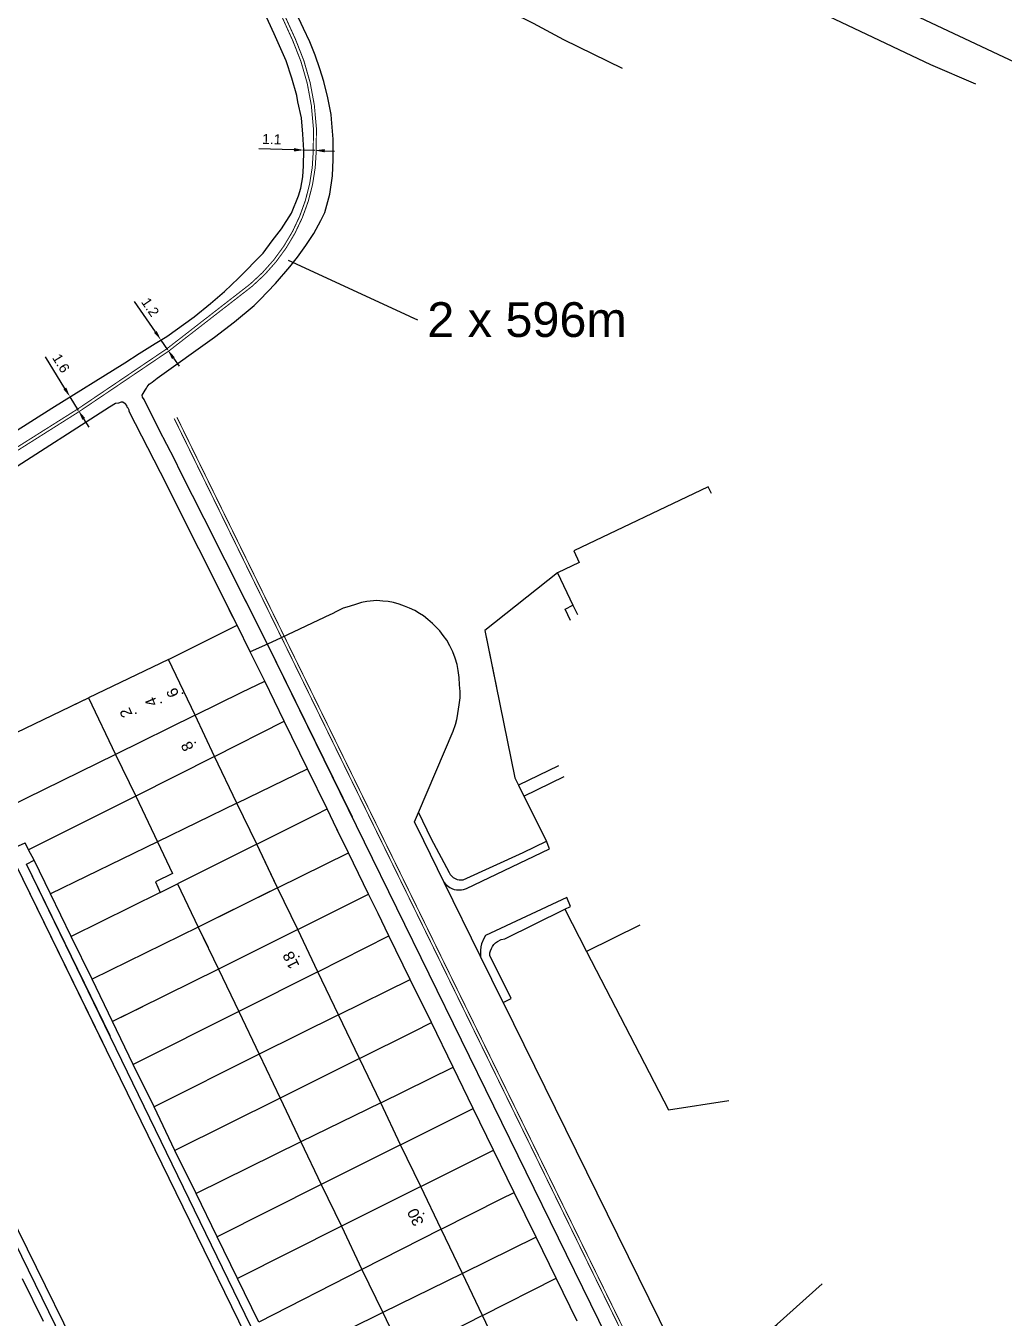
# Model space of a CAD drawing. Header units: millimetres. Extents: x 111502 to 977541, y 8702 to 1044108.
# Drawn here: x 487157.6 to 487256.2, y 236914.8 to 237045 of the extents above; entities that cross this region are included whole.
import ezdxf
from ezdxf import colors
from ezdxf.entities.mleader import LeaderData, LeaderLine
from ezdxf.enums import TextEntityAlignment as Align
from ezdxf.math import Vec2, Vec3

# ---------------------------------------------------------------- set-up
doc = ezdxf.new("R2010")
doc.units = ezdxf.units.MM
doc.header["$LTSCALE"] = 0.25
doc.linetypes.add('DASHED2', pattern=[9.525, 6.35, -3.175])
doc.linetypes.add('HIDDEN2', pattern=[4.7625, 3.175, -1.5875])
for name, color, linetype in [('00 Text', 7, 'Continuous'), ('E HVSS As Laid Dimensions', 30, 'Continuous'), ('E HVSS As Laid HV', 10, 'Continuous'), ('E HVSS Proposed 33kV', 5, 'Continuous'), ('X HVSS Site Background', 8, 'Continuous')]:
    doc.layers.add(name, color=color, linetype=linetype)
doc.styles.add('33A08E50-FA07-457C-9628-6D', font='arial.ttf', dxfattribs={"height": 0.2})
doc.styles.add('Arial', font='arial.ttf')
doc.dimstyles.new('HVSS AsLaid', dxfattribs={"dimtxt": 1, "dimasz": 1, "dimexe": 0, "dimexo": 0, "dimgap": 0.5, "dimtad": 1, "dimdec": 1, "dimzin": 1, "dimdsep": 46, "dimtxsty": 'Arial', "dimcen": 0.09, "dimadec": 0, "dimazin": 0, "dimtfac": 1, "dimtdec": 1, "dimtmove": 0, "dimatfit": 3, "dimfxl": 1, "dimtolj": 1, "dimtzin": 0, "dimarcsym": 0})

# ---------------------------------------------------------------- blocks, each defined once
blk = doc.blocks.new('OS MAP 060722')
at = {"layer": 'X HVSS Site Background'}
for points in [[(-1621.43, -2052.51), (-1621.18, -2052.71), (-1609.38, -2058.51), (-1596.78, -2064.46), (-1580.83, -2071.91), (-1564.03, -2079.91), (-1549.38, -2086.81), (-1542.03, -2090.26)], [(-1557.25, -2087.16), (-1561.78, -2085.21), (-1577.23, -2077.86), (-1587.43, -2073.21), (-1598.43, -2067.81), (-1609.78, -2062.46), (-1619.23, -2057.91), (-1623.12, -2056.32)], [(-1641.28, -2118.51), (-1640.98, -2118.01), (-1640.83, -2117.81), (-1640.78, -2117.66), (-1640.58, -2117.41), (-1640.28, -2117.21), (-1639.78, -2116.81), (-1633.98, -2112.66), (-1631.98, -2111.11), (-1629.98, -2109.46), (-1629.43, -2108.91), (-1627.83, -2107.26), (-1626.38, -2105.56), (-1625.63, -2104.61), (-1624.78, -2103.41), (-1623.98, -2102.21), (-1623.28, -2100.91), (-1622.88, -2100.11), (-1622.38, -2098.26), (-1622.08, -2096.41), (-1622.03, -2094.76), (-1622.03, -2092.71), (-1622.18, -2090.71), (-1622.23, -2090.21), (-1622.58, -2088.56), (-1622.98, -2086.91), (-1623.38, -2085.61), (-1623.83, -2084.26), (-1624.38, -2082.91), (-1625.03, -2081.56), (-1627.28, -2076.71)], [(-1592.87, -2085.58), (-1598.78, -2082.71), (-1601.83, -2081.06), (-1604.08, -2079.96), (-1606.38, -2078.91), (-1607.42, -2077.84), (-1611.41, -2072.39), (-1612.03, -2070.86), (-1612.2, -2069.8)], [(-1660.63, -2126.31), (-1650.38, -2119.81), (-1643.03, -2115.26), (-1641.58, -2114.31), (-1639.98, -2113.31), (-1638.78, -2112.61), (-1636.03, -2110.61), (-1634.38, -2109.26), (-1632.98, -2108.06), (-1631.58, -2106.71), (-1629.08, -2104.21), (-1628.18, -2102.96), (-1627.23, -2101.76), (-1626.23, -2100.16), (-1625.53, -2098.41), (-1625.28, -2097.66), (-1625.08, -2096.51), (-1625.03, -2095.41), (-1624.98, -2093.81), (-1625.08, -2092.21), (-1625.23, -2090.56), (-1625.58, -2088.96), (-1625.68, -2088.31), (-1626.18, -2086.56), (-1626.78, -2084.81), (-1627.98, -2082.11), (-1629.88, -2077.91)], [(-1635.04, -2130.93), (-1637.38, -2126.31), (-1638.03, -2124.96), (-1639.58, -2122.01), (-1641.08, -2118.96), (-1641.23, -2118.71), (-1641.28, -2118.51)], [(-1631.72, -2141.69), (-1639.43, -2126.31), (-1642.58, -2120.16), (-1642.58, -2120.01), (-1642.68, -2119.81), (-1642.78, -2119.71), (-1642.83, -2119.56), (-1642.98, -2119.36), (-1643.08, -2119.31), (-1643.23, -2119.21), (-1643.38, -2119.21), (-1643.68, -2119.31), (-1643.98, -2119.36), (-1644.58, -2119.71), (-1654.83, -2126.31), (-1670.83, -2136.61), (-1683.68, -2145.41), (-1698.23, -2156.06), (-1709.48, -2164.56), (-1717.33, -2170.66), (-1723.73, -2177.36), (-1735.73, -2189.51), (-1744.43, -2194.51), (-1757.38, -2200.71)], [(-1583.9, -2128.43), (-1584.23, -2127.76), (-1597.78, -2134.21), (-1597.23, -2135.36), (-1599.43, -2136.41)], [(-1628.63, -2143.61), (-1635.04, -2130.93)], [(-1599.43, -2136.41), (-1606.75, -2142.22), (-1605.58, -2147.97)], [(-1599.43, -2136.41), (-1597.86, -2139.68)], [(-1628.63, -2143.61), (-1630.88, -2139.15)], [(-1609.67, -2151.66), (-1609.53, -2151.01), (-1609.33, -2149.71), (-1609.23, -2149.01), (-1609.23, -2148.36), (-1609.28, -2147.71), (-1609.33, -2146.96), (-1609.43, -2146.26), (-1609.53, -2145.66), (-1609.73, -2145.01), (-1609.98, -2144.36), (-1610.28, -2143.76), (-1610.58, -2143.21), (-1610.93, -2142.71), (-1611.28, -2142.26), (-1612.03, -2141.51), (-1612.48, -2141.11), (-1612.93, -2140.76), (-1613.33, -2140.51), (-1613.78, -2140.21), (-1614.33, -2139.96), (-1614.83, -2139.76), (-1615.38, -2139.56), (-1615.93, -2139.41), (-1616.48, -2139.31), (-1617.03, -2139.26), (-1617.63, -2139.21), (-1618.63, -2139.31), (-1619.18, -2139.41), (-1619.68, -2139.56), (-1620.43, -2139.81), (-1621.03, -2139.96), (-1621.63, -2140.26), (-1622.18, -2140.56), (-1622.28, -2140.61), (-1627.28, -2142.96), (-1628.63, -2143.61)], [(-1613.42, -2160.56), (-1609.93, -2152.36), (-1609.68, -2151.71), (-1609.53, -2151.01), (-1609.33, -2149.71), (-1609.23, -2149.01), (-1609.23, -2148.36), (-1609.28, -2147.71), (-1609.33, -2146.96), (-1609.43, -2146.26), (-1609.53, -2145.66), (-1609.73, -2145.01), (-1609.98, -2144.36), (-1610.28, -2143.76), (-1610.58, -2143.21), (-1610.93, -2142.71), (-1611.28, -2142.26), (-1612.03, -2141.51), (-1612.48, -2141.11), (-1612.93, -2140.76), (-1613.33, -2140.51), (-1613.78, -2140.21), (-1614.33, -2139.96), (-1614.83, -2139.76), (-1615.38, -2139.56), (-1615.93, -2139.41), (-1616.48, -2139.31), (-1617.03, -2139.26), (-1617.63, -2139.21), (-1618.63, -2139.31), (-1619.18, -2139.41), (-1619.68, -2139.56), (-1620.43, -2139.81), (-1621.03, -2139.96), (-1621.63, -2140.26), (-1622.18, -2140.56), (-1622.28, -2140.61), (-1627.28, -2142.96), (-1628.63, -2143.61)], [(-1631.72, -2141.69), (-1632.5, -2140.13)], [(-1598.09, -2141.22), (-1598.64, -2140.07), (-1597.86, -2139.68)], [(-1597.86, -2139.68), (-1597.41, -2140.62)], [(-1638.63, -2145.16), (-1631.72, -2141.69)], [(-1638.63, -2145.16), (-1631.72, -2141.69)], [(-1630.38, -2144.36), (-1631.72, -2141.69)], [(-1630.38, -2144.36), (-1631.72, -2141.69)], [(-1606.39, -2141.94), (-1606.75, -2142.22), (-1603.72, -2157.08), (-1603.35, -2157.82)], [(-1628.63, -2143.61), (-1630.38, -2144.36)], [(-1628.63, -2143.61), (-1630.38, -2144.36)], [(-1628.93, -2147.32), (-1630.38, -2144.36)], [(-1628.93, -2147.32), (-1630.38, -2144.36)], [(-1620.08, -2161.04), (-1628.63, -2143.61)], [(-1592.88, -2221.06), (-1592.78, -2220.91), (-1592.48, -2220.61), (-1592.33, -2220.41), (-1592.13, -2220.01), (-1592.03, -2219.61), (-1591.98, -2219.31), (-1591.98, -2219.11), (-1592.03, -2218.96), (-1592.08, -2218.71), (-1592.18, -2218.31), (-1592.53, -2217.26), (-1592.78, -2216.76), (-1628.63, -2143.61)], [(-1638.63, -2145.16), (-1646.68, -2149.01)], [(-1638.63, -2145.16), (-1646.68, -2149.01)], [(-1635.93, -2150.76), (-1638.63, -2145.16)], [(-1635.93, -2150.76), (-1638.63, -2145.16)], [(-1631.24, -2148.45), (-1628.93, -2147.32)], [(-1631.24, -2148.45), (-1628.93, -2147.32)], [(-1626.95, -2151.37), (-1628.93, -2147.32)], [(-1626.95, -2151.37), (-1628.93, -2147.32)], [(-1635.93, -2150.76), (-1631.24, -2148.45)], [(-1635.93, -2150.76), (-1631.24, -2148.45)], [(-1657.62, -2154.24), (-1646.68, -2149.01)], [(-1648.25, -2149.76), (-1646.68, -2149.01)], [(-1646.68, -2149.01), (-1643.98, -2154.71)], [(-1646.68, -2149.01), (-1643.98, -2154.71)], [(-1635.93, -2150.76), (-1643.98, -2154.71)], [(-1635.93, -2150.76), (-1643.98, -2154.71)], [(-1633.98, -2154.91), (-1635.93, -2150.76)], [(-1633.98, -2154.91), (-1635.93, -2150.76)], [(-1633.98, -2154.91), (-1626.95, -2151.37)], [(-1633.98, -2154.91), (-1626.95, -2151.37)], [(-1624.62, -2156.15), (-1626.95, -2151.37)], [(-1624.62, -2156.15), (-1626.95, -2151.37)], [(-1643.98, -2154.71), (-1654.78, -2160.01)], [(-1643.98, -2154.71), (-1654.78, -2160.01)], [(-1643.98, -2154.71), (-1641.93, -2158.91)], [(-1643.98, -2154.71), (-1641.93, -2158.91)], [(-1633.98, -2154.91), (-1641.93, -2158.91)], [(-1633.98, -2154.91), (-1641.93, -2158.91)], [(-1631.73, -2159.61), (-1633.98, -2154.91)], [(-1631.73, -2159.61), (-1633.98, -2154.91)], [(-1631.73, -2159.61), (-1624.62, -2156.15)], [(-1631.73, -2159.61), (-1624.62, -2156.15)], [(-1622.64, -2160.21), (-1624.62, -2156.15)], [(-1622.64, -2160.21), (-1624.62, -2156.15)], [(-1599.31, -2155.86), (-1603.35, -2157.82)], [(-1603.35, -2157.82), (-1602.8, -2158.92)], [(-1602.8, -2158.92), (-1598.76, -2156.94)], [(-1641.93, -2158.91), (-1652.73, -2164.31)], [(-1641.93, -2158.91), (-1652.73, -2164.31)], [(-1641.93, -2158.91), (-1639.73, -2163.51)], [(-1641.93, -2158.91), (-1639.73, -2163.51)], [(-1602.8, -2158.92), (-1600.52, -2163.46)], [(-1631.73, -2159.61), (-1639.73, -2163.51)], [(-1631.73, -2159.61), (-1639.73, -2163.51)], [(-1629.73, -2163.76), (-1631.73, -2159.61)], [(-1629.73, -2163.76), (-1631.73, -2159.61)], [(-1623.8, -2160.79), (-1622.64, -2160.21)], [(-1623.8, -2160.79), (-1622.64, -2160.21)], [(-1621.65, -2162.23), (-1622.64, -2160.21)], [(-1621.65, -2162.23), (-1622.64, -2160.21)], [(-1629.73, -2163.76), (-1623.8, -2160.79)], [(-1629.73, -2163.76), (-1623.8, -2160.79)], [(-1610.83, -2167.61), (-1612.88, -2163.41), (-1613.83, -2161.51), (-1613.42, -2160.56)], [(-1613.42, -2160.56), (-1612.18, -2163.16), (-1610.33, -2166.61), (-1610.23, -2166.81), (-1609.93, -2167.11), (-1609.53, -2167.31), (-1609.33, -2167.36), (-1608.93, -2167.36), (-1602.88, -2164.61), (-1600.52, -2163.46)], [(-1621.57, -2162.39), (-1621.65, -2162.23)], [(-1620.48, -2164.63), (-1621.65, -2162.23)], [(-1645.26, -2183.74), (-1654.73, -2164.36), (-1653.08, -2163.61)], [(-1629.43, -2216.16), (-1654.73, -2164.36), (-1653.08, -2163.61)], [(-1652.73, -2164.31), (-1653.08, -2163.61)], [(-1652.73, -2164.31), (-1653.08, -2163.61)], [(-1652.18, -2165.36), (-1652.73, -2164.31)], [(-1652.18, -2165.36), (-1652.73, -2164.31)], [(-1639.73, -2163.51), (-1650.53, -2168.76)], [(-1639.73, -2163.51), (-1650.53, -2168.76)], [(-1639.73, -2163.51), (-1638.21, -2166.72), (-1639.95, -2167.54), (-1639.45, -2168.61)], [(-1639.73, -2163.51), (-1638.21, -2166.72), (-1639.95, -2167.54), (-1639.45, -2168.61)], [(-1629.73, -2163.76), (-1637.73, -2167.76)], [(-1629.73, -2163.76), (-1637.73, -2167.76)], [(-1627.73, -2167.94), (-1629.73, -2163.76)], [(-1627.63, -2168.16), (-1629.73, -2163.76)], [(-1610.83, -2167.61), (-1610.68, -2167.81), (-1610.28, -2168.11), (-1610.08, -2168.21), (-1609.83, -2168.31), (-1609.58, -2168.36), (-1609.08, -2168.36), (-1608.88, -2168.31), (-1608.58, -2168.21), (-1600.23, -2164.22), (-1600.52, -2163.46)], [(-1644.52, -2183.07), (-1652.93, -2165.76), (-1652.18, -2165.36)], [(-1628.64, -2215.77), (-1652.93, -2165.76), (-1652.18, -2165.36)], [(-1650.53, -2168.76), (-1652.18, -2165.36)], [(-1650.53, -2168.76), (-1652.18, -2165.36)], [(-1627.63, -2168.16), (-1620.48, -2164.63)], [(-1618.45, -2168.8), (-1620.48, -2164.63)], [(-1639.45, -2168.61), (-1637.73, -2167.76)], [(-1639.45, -2168.61), (-1637.73, -2167.76)], [(-1637.73, -2167.76), (-1635.63, -2172.11)], [(-1637.73, -2167.76), (-1635.63, -2172.11)], [(-1627.63, -2168.16), (-1635.63, -2172.11)], [(-1625.58, -2172.36), (-1627.63, -2168.16)], [(-1607.18, -2175.06), (-1610.83, -2167.61)], [(-1648.43, -2173.06), (-1650.53, -2168.76)], [(-1648.43, -2173.06), (-1650.53, -2168.76)], [(-1639.45, -2168.61), (-1648.43, -2173.06)], [(-1639.45, -2168.61), (-1648.43, -2173.06)], [(-1628.4, -2168.54), (-1635.63, -2172.11)], [(-1625.58, -2172.36), (-1618.45, -2168.8)], [(-1617.49, -2170.75), (-1618.45, -2168.8)], [(-1598.69, -2170.32), (-1598.1, -2170.03), (-1598.48, -2169.12), (-1606.68, -2172.96), (-1606.83, -2173.26), (-1607.08, -2173.81), (-1607.13, -2174.11), (-1607.18, -2174.46), (-1607.18, -2175.06)], [(-1616.4, -2173), (-1617.49, -2170.75)], [(-1604.88, -2179.71), (-1604.08, -2179.31), (-1606.23, -2174.96), (-1606.23, -2174.71), (-1606.18, -2174.51), (-1606.08, -2174.26), (-1605.98, -2174.06), (-1605.83, -2173.86), (-1605.68, -2173.71), (-1605.48, -2173.56), (-1605.08, -2173.36), (-1604.73, -2173.31), (-1598.69, -2170.32)], [(-1598.69, -2170.32), (-1596.49, -2174.56)], [(-1670.73, -2172.01), (-1669.28, -2171.21), (-1643.78, -2223.06)], [(-1635.63, -2172.11), (-1646.33, -2177.36)], [(-1635.63, -2172.11), (-1646.33, -2177.36)], [(-1635.63, -2172.11), (-1634.64, -2174.16)], [(-1635.63, -2172.11), (-1633.58, -2176.36)], [(-1591.13, -2171.92), (-1596.49, -2174.56)], [(-1644.56, -2223.42), (-1669.08, -2173.31), (-1669.88, -2173.71)], [(-1646.33, -2177.36), (-1648.43, -2173.06)], [(-1646.33, -2177.36), (-1648.43, -2173.06)], [(-1625.58, -2172.36), (-1633.58, -2176.36)], [(-1623.58, -2176.61), (-1625.58, -2172.36)], [(-1623.58, -2176.61), (-1616.4, -2173)], [(-1614.25, -2177.39), (-1616.4, -2173)], [(-1596.49, -2174.56), (-1588.23, -2190.53), (-1582.15, -2189.57)], [(-1604.88, -2179.71), (-1607.18, -2175.06)], [(-1644.28, -2181.61), (-1646.33, -2177.36)], [(-1644.28, -2181.61), (-1646.33, -2177.36)], [(-1633.58, -2176.36), (-1644.28, -2181.61)], [(-1633.58, -2176.36), (-1631.53, -2180.61)], [(-1623.58, -2176.61), (-1631.53, -2180.61)], [(-1621.48, -2180.96), (-1623.58, -2176.61)], [(-1621.48, -2180.96), (-1614.25, -2177.39)], [(-1612.13, -2181.74), (-1614.25, -2177.39)], [(-1604.88, -2179.71), (-1586.02, -2218.07)], [(-1641.26, -2180.13), (-1644.28, -2181.61)], [(-1631.53, -2180.61), (-1642.18, -2185.96)], [(-1631.53, -2180.61), (-1629.48, -2184.91)], [(-1621.48, -2180.96), (-1629.48, -2184.91)], [(-1619.38, -2185.36), (-1621.48, -2180.96)], [(-1643.86, -2182.47), (-1644.28, -2181.61)], [(-1642.18, -2185.96), (-1644.28, -2181.61)], [(-1619.38, -2185.36), (-1613.91, -2182.63)], [(-1613.91, -2182.63), (-1612.13, -2181.74)], [(-1609.94, -2186.23), (-1612.13, -2181.74)], [(-1629.48, -2184.91), (-1640.08, -2190.21)], [(-1629.48, -2184.91), (-1627.38, -2189.36)], [(-1640.08, -2190.21), (-1642.18, -2185.96)], [(-1619.38, -2185.36), (-1627.38, -2189.36)], [(-1617.23, -2189.81), (-1619.38, -2185.36)], [(-1617.23, -2189.81), (-1609.94, -2186.23)], [(-1607.91, -2190.4), (-1609.94, -2186.23)], [(-1637.98, -2194.61), (-1640.08, -2190.21)], [(-1627.38, -2189.36), (-1637.98, -2194.61)], [(-1627.38, -2189.36), (-1625.28, -2193.76)], [(-1617.23, -2189.81), (-1625.28, -2193.76)], [(-1615.23, -2194.06), (-1617.23, -2189.81)], [(-1615.23, -2194.06), (-1607.91, -2190.4)], [(-1605.86, -2194.6), (-1607.91, -2190.4)], [(-1625.28, -2193.76), (-1635.83, -2198.96)], [(-1625.28, -2193.76), (-1623.23, -2198.06)], [(-1615.23, -2194.06), (-1623.23, -2198.06)], [(-1613.18, -2198.26), (-1615.23, -2194.06)], [(-1635.83, -2198.96), (-1637.98, -2194.61)], [(-1613.18, -2198.26), (-1605.86, -2194.6)], [(-1603.79, -2198.84), (-1605.86, -2194.6)], [(-1623.23, -2198.06), (-1633.73, -2203.31)], [(-1623.23, -2198.06), (-1621.18, -2202.26)], [(-1613.18, -2198.26), (-1621.18, -2202.26)], [(-1611.13, -2202.56), (-1613.18, -2198.26)], [(-1633.73, -2203.31), (-1635.83, -2198.96)], [(-1611.13, -2202.56), (-1605.1, -2199.5)], [(-1605.1, -2199.5), (-1603.79, -2198.84)], [(-1601.58, -2203.36), (-1603.79, -2198.84)], [(-1631.68, -2207.51), (-1633.73, -2203.31)], [(-1621.18, -2202.26), (-1631.68, -2207.51)], [(-1621.18, -2202.26), (-1619.13, -2206.61)], [(-1611.13, -2202.56), (-1619.13, -2206.61)], [(-1608.98, -2207.01), (-1611.13, -2202.56)], [(-1601.58, -2203.36), (-1608.98, -2207.01)], [(-1600.89, -2204.75), (-1601.58, -2203.36)], [(-1599.56, -2207.48), (-1600.89, -2204.75)], [(-1619.13, -2206.61), (-1629.53, -2211.91)], [(-1619.13, -2206.61), (-1617.03, -2210.96)], [(-1608.98, -2207.01), (-1617.03, -2210.96)], [(-1606.98, -2211.26), (-1608.98, -2207.01)], [(-1651.23, -2211.86), (-1653.33, -2207.56)], [(-1629.53, -2211.91), (-1631.68, -2207.51)], [(-1606.98, -2211.26), (-1599.56, -2207.48)], [(-1597.42, -2211.83), (-1599.56, -2207.48)], [(-1586.02, -2218.07), (-1580.56, -2214.62), (-1579.45, -2213.99), (-1577.28, -2212.11), (-1572.74, -2208.05)], [(-1617.03, -2210.96), (-1627.48, -2216.11)], [(-1617.03, -2210.96), (-1614.93, -2215.31)], [(-1606.98, -2211.26), (-1614.93, -2215.31)], [(-1604.88, -2215.61), (-1606.98, -2211.26)]]:
    blk.add_lwpolyline(points, dxfattribs=at)
for p in [(-1637.22, -2148.54), (-1639.38, -2149.48), (-1641.92, -2150.54), (-1635.93, -2153.51), (-1625.48, -2175.06), (-1612.93, -2200.96)]:
    blk.add_point(p, dxfattribs=at)
at = {"layer": 'X HVSS Site Background', "style": '33A08E50-FA07-457C-9628-6D'}
for s, rotation, p in [('6', 113.6, (-1637.22, -2148.54)), ('2', 114.5, (-1641.92, -2150.54)), ('4', 112.4, (-1639.38, -2149.48))]:
    blk.add_text(s, height=1.12, rotation=rotation, dxfattribs=at).set_placement(p, align=Align.BOTTOM_LEFT)
for s, height, rotation, p in [('8', 1.12, 116, (-1635.93, -2153.51)), ('18', 1.125, 116, (-1625.48, -2175.06)), ('30', 1.125, 115.9, (-1612.93, -2200.96))]:
    blk.add_text(s, height=height, rotation=rotation, dxfattribs=at).set_placement(p, align=Align.BOTTOM_CENTER)
blk = doc.blocks.new('*D1814')
at = {"layer": 'Defpoints', "color": 0, "transparency": 16777216}
for p in [(487162.03, 237007.63), (487162.87, 237006.27), (487162.87, 237006.27)]:
    blk.add_point(p, dxfattribs=at)
at = {"layer": 'E HVSS As Laid Dimensions', "color": 0, "lineweight": -2, "transparency": 16777216}
for p, q in [((487161.5, 237008.48), (487159.54, 237011.65)), ((487162.87, 237006.27), (487162.03, 237007.63)), ((487163.4, 237005.42), (487163.92, 237004.57))]:
    blk.add_line(p, q, dxfattribs=at)
at = {"layer": 'E HVSS As Laid Dimensions', "color": 0, "transparency": 16777216}
for points in [[(487161.65, 237008.57), (487161.36, 237008.4), (487162.03, 237007.63)], [(487163.54, 237005.51), (487163.26, 237005.33), (487162.87, 237006.27)]]:
    blk.add_solid(points, dxfattribs=at)
at = {"layer": 'E HVSS As Laid Dimensions', "color": 0, "transparency": 16777216, "insert": (487161.12, 237011.02), "char_height": 1, "attachment_point": 5, "rotation": 301.7595, "style": 'Arial'}
blk.add_mtext('\\A1;1.6', dxfattribs=at)
blk = doc.blocks.new('*D1815')
at = {"layer": 'Defpoints', "color": 0, "transparency": 16777216}
for p in [(487171.2, 237013.35), (487171.88, 237012.36), (487171.88, 237012.36)]:
    blk.add_point(p, dxfattribs=at)
at = {"layer": 'E HVSS As Laid Dimensions', "color": 0, "lineweight": -2, "transparency": 16777216}
for p, q in [((487170.63, 237014.17), (487168.52, 237017.23)), ((487171.88, 237012.36), (487171.2, 237013.35)), ((487172.45, 237011.54), (487173.02, 237010.72))]:
    blk.add_line(p, q, dxfattribs=at)
at = {"layer": 'E HVSS As Laid Dimensions', "color": 0, "transparency": 16777216}
for points in [[(487170.77, 237014.27), (487170.5, 237014.08), (487171.2, 237013.35)], [(487172.59, 237011.63), (487172.31, 237011.44), (487171.88, 237012.36)]]:
    blk.add_solid(points, dxfattribs=at)
at = {"layer": 'E HVSS As Laid Dimensions', "color": 0, "transparency": 16777216, "insert": (487170.12, 237016.68), "char_height": 1, "attachment_point": 5, "rotation": 304.5785, "style": 'Arial'}
blk.add_mtext('\\A1;1.2', dxfattribs=at)
blk = doc.blocks.new('*D1816')
at = {"layer": 'Defpoints', "color": 0, "transparency": 16777216}
for p in [(487185.6, 237032.5), (487186.7, 237032.47), (487186.7, 237032.47)]:
    blk.add_point(p, dxfattribs=at)
at = {"layer": 'E HVSS As Laid Dimensions', "color": 0, "lineweight": -2, "transparency": 16777216}
for p, q in [((487184.6, 237032.53), (487181.07, 237032.64)), ((487186.7, 237032.47), (487185.6, 237032.5)), ((487187.7, 237032.43), (487188.7, 237032.4))]:
    blk.add_line(p, q, dxfattribs=at)
at = {"layer": 'E HVSS As Laid Dimensions', "color": 0, "transparency": 16777216}
for points in [[(487184.61, 237032.7), (487184.6, 237032.36), (487185.6, 237032.5)], [(487187.7, 237032.6), (487187.69, 237032.27), (487186.7, 237032.47)]]:
    blk.add_solid(points, dxfattribs=at)
at = {"layer": 'E HVSS As Laid Dimensions', "color": 0, "transparency": 16777216, "insert": (487182.37, 237033.6), "char_height": 1, "attachment_point": 5, "rotation": 358.2101, "style": 'Arial'}
blk.add_mtext('\\A1;1.1', dxfattribs=at)
blk = doc.blocks.new('_None')

msp = doc.modelspace()

# ---------------------------------------------------------------- linework, layer by layer
at = {"lineweight": 0}
msp.add_circle((488727.82, 239008.33), 11388.42, dxfattribs=at)
at = {"layer": 'E HVSS As Laid HV', "linetype": 'DASHED2', "lineweight": 0, "flags": 128}
msp.add_lwpolyline([(487041.64, 236922.24, 0.1, 0.1, 0), (487052.34, 236927.38, 0.1, 0.1, 0), (487061.17, 236931.36, 0.1, 0.1, 0), (487071.55, 236936.78, 0.1, 0.1, 0.049206), (487075.09, 236939.27, 0.1, 0.1, 0), (487080.41, 236944.3, 0.1, 0.1, 0), (487090.69, 236955.03, 0.1, 0.1, -0.022224), (487103.64, 236965.88, 0.1, 0.1, 0), (487111.82, 236972.01, 0.1, 0.1, 0), (487127.93, 236983.67, 0.1, 0.1, 0), (487145.64, 236995.26, 0.1, 0.1, 0), (487154.81, 237001.37, 0.1, 0.1, 0), (487162.79, 237006.4, 0.1, 0.1, 0), (487171.79, 237012.48, 0.1, 0.1, 0), (487180.19, 237019, 0.1, 0.1, 0.216772), (487186.55, 237032.47, 0.1, 0.1, 0.118619), (487184.48, 237043.53, 0.1, 0.1, -0.00419), (487179.85, 237053.88, 0.1, 0.1, -0.148705), (487181.84, 237069.54, 0.1, 0.1, 0.205213), (487182.17, 237079.21, 0.1, 0.1, -0.164141), (487181.73, 237083.75, 0.1, 0.1, 0), (487187.41, 237101.32, 0.1, 0.1, 0), (487190.14, 237110.21, 0.1, 0.1, 0.050253), (487191.59, 237120.75, 0.1, 0.1, 0), (487192.69, 237127.59, 0.1, 0.1, -0.297728), (487195.72, 237130.96, 0.1, 0.1, -0.099829), (487203.47, 237131.02, 0.1, 0.1, 0), (487223.27, 237127.08, 0.1, 0.1, 0.065372), (487240.67, 237125.53, 0.1, 0.1, 0.159128), (487244.45, 237126.67, 0.1, 0.1, -0.131997), (487248.32, 237128.37, 0.1, 0.1, 0), (487262.46, 237130.26, 0.1, 0.1, 0.018515), (487287.61, 237136.09, 0.1, 0.1, 0), (487323.8, 237145.04, 0.1, 0.1, 0), (487346.96, 237150.55, 0.1, 0.1, -0.056982), (487367.44, 237152.25, 0.1, 0.1, 0), (487410.39, 237150.26, 0.1, 0.1, 0), (487468.06, 237147.5, 0.1, 0.1, -0.00259), (487499.87, 237145.46, 0.1, 0.1, 0), (487526.11, 237143.02, 0.1, 0.1, -0.099883), (487531.12, 237141.23, 0.1, 0.1, 0), (487535.57, 237139.08, 0, 0, 0)], format="xyseb", dxfattribs=at)
at = {"layer": 'E HVSS Proposed 33kV', "linetype": 'HIDDEN2', "lineweight": 0, "const_width": 0.1, "flags": 128}
for points in [[(487172.53, 237005.45), (487219.44, 236909.73), (487255.5, 236835.42), (487257.7, 236830.77), (487259.19, 236827.68), (487260.05, 236825.91), (487260.31, 236825.34), (487260.5, 236824.91), (487260.72, 236824.49), (487260.89, 236824.06), (487261, 236823.56), (487261.29, 236822.68), (487261.39, 236822.28), (487261.45, 236822.11), (487261.58, 236821.5), (487261.63, 236821.05), (487261.73, 236820.61), (487261.85, 236819.65), (487261.85, 236819.1), (487261.85, 236817.4), (487261.79, 236816.92), (487261.68, 236815.95), (487261.56, 236815.39), (487261.19, 236813.92), (487261, 236813.35), (487260.87, 236813.05), (487260.78, 236812.67), (487260.63, 236812.3), (487259.97, 236810.82), (487259.69, 236810.36), (487259.52, 236810.07), (487259.47, 236809.91), (487258.81, 236808.75), (487258.26, 236807.72), (487258.04, 236807.41), (487257.34, 236806.5), (487255.85, 236804.9), (487255.02, 236804.13), (487254.2, 236803.46), (487253.79, 236803.1), (487252.61, 236802.2), (487251.44, 236801.4), (487250.77, 236800.98), (487249.84, 236800.4), (487249.19, 236799.96), (487248.05, 236799.37), (487238.33, 236794.61), (487221.99, 236786.56), (487212.77, 236782), (487211.07, 236781.2), (487207.76, 236779.57), (487206.7, 236779.18), (487205.65, 236778.85), (487204.67, 236778.63), (487203.63, 236778.43), (487202.65, 236778.26), (487201.57, 236778.15), (487200.54, 236778.1), (487199.37, 236778.1), (487198.3, 236778.28), (487197.53, 236778.46), (487196.9, 236778.67), (487196.22, 236778.85), (487195.58, 236779.2), (487194.98, 236779.45), (487194.38, 236779.78), (487194.26, 236779.83), (487193.29, 236780.4), (487193.22, 236780.44, 0.208012), (487192.07, 236780.54), (487184.45, 236778.04, 0.270281), (487183.48, 236776.95), (487183.42, 236776.67), (487183.36, 236776.3), (487182.71, 236774.11), (487182.26, 236773.12), (487181.81, 236772.12), (487181.38, 236771.13), (487180.75, 236770.1), (487180.09, 236769.16), (487178.72, 236767.48), (487177.88, 236766.58), (487177.05, 236765.86), (487175.35, 236764.49), (487174.48, 236763.94), (487173.31, 236763.17), (487172.08, 236762.48), (487156.06, 236754.5), (487155.17, 236754.11), (487154.19, 236753.76), (487153.25, 236753.54), (487152.3, 236753.33), (487151.3, 236753.16), (487150.66, 236753.1), (487149.69, 236753.05), (487148.76, 236753.05), (487147.77, 236753.1), (487146.78, 236753.21), (487145.85, 236753.38), (487144.9, 236753.59), (487144.09, 236753.78), (487143.71, 236753.84), (487142.56, 236754.25), (487141.48, 236754.68), (487140.46, 236755.16), (487139.49, 236755.67), (487139.1, 236755.87, 0.235704), (487137.81, 236755.86), (487131.68, 236752.8, 0.199869), (487130.96, 236751.95), (487130.41, 236750.27), (487129.68, 236748.69), (487128.96, 236747.18), (487127.57, 236744.35), (487127.37, 236744.07), (487126.69, 236743.12), (487125.89, 236742.11), (487125.08, 236741.19), (487123.95, 236740.06), (487122.96, 236739.23), (487122.01, 236738.38), (487121.12, 236737.77), (487120.39, 236737.28), (487119.55, 236736.92), (487119.05, 236736.71), (487118.83, 236736.58), (487117.27, 236735.85), (487107.53, 236731.11), (487091.48, 236723.31), (487081.78, 236718.56), (487080.13, 236717.76), (487076.96, 236716.2), (487075.73, 236715.85), (487074.5, 236715.58), (487073.26, 236715.36), (487072.25, 236715.26), (487071.05, 236715.15), (487069.8, 236715.1), (487068.55, 236715.15), (487067.33, 236715.26), (487066.12, 236715.49), (487065.18, 236715.79), (487063.48, 236716.47), (487062.46, 236717.13), (487062.3, 236717.25), (487062.06, 236717.38, 0.230434), (487060.8, 236717.45), (487053.38, 236714.33, 0.242943), (487052.53, 236713.3), (487052.36, 236712.54), (487052.13, 236711.62), (487051.78, 236710.75), (487051.34, 236709.75), (487050.53, 236708.7), (487050.24, 236707.88), (487049.23, 236706.45), (487048.42, 236705.49), (487047.66, 236704.44), (487047.37, 236704.04), (487047.03, 236703.65), (487046.78, 236703.35), (487046.44, 236702.95), (487046.14, 236702.64), (487045.85, 236702.25), (487045.05, 236701.56), (487044.91, 236701.42), (487044.39, 236700.96), (487043.94, 236700.6), (487043.54, 236700.25), (487042.98, 236699.82), (487042.41, 236699.48), (487041.16, 236698.7), (487040.66, 236698.45), (487039.76, 236698.05), (487032.84, 236694.56), (487000.67, 236678.9), (486993.78, 236675.71), (486987.62, 236672.53), (486986.43, 236672.09), (486985.66, 236671.82), (486984.77, 236671.58), (486982.99, 236671.3), (486981.22, 236671.25), (486980.56, 236671.25), (486978.72, 236671.47), (486976.88, 236671.79), (486974.34, 236672.59), (486973.08, 236673.08), (486972.07, 236673.57), (486971.58, 236673.84), (486971.23, 236674.07), (486970.82, 236674.36), (486969.84, 236675.12), (486968.94, 236675.97), (486967.26, 236677.55), (486966.75, 236678.18), (486966.34, 236678.79), (486965.64, 236680.33), (486964.92, 236681.91), (486963.8, 236684.39), (486955.91, 236700.76), (486949.96, 236712.25), (486938.88, 236735.05), (486927.32, 236758.83), (486925.11, 236763.37), (486911.81, 236790.72), (486902.6, 236809.72), (486897.85, 236819.53), (486885.94, 236844.28, 0.415997), (486881.92, 236845.67), (486881.11, 236845.28)], [(487172.8, 237005.58), (487219.71, 236909.86), (487255.77, 236835.55), (487257.97, 236830.9), (487259.46, 236827.81), (487260.32, 236826.04), (487260.59, 236825.46), (487260.77, 236825.04), (487260.99, 236824.61), (487261.17, 236824.15), (487261.29, 236823.64), (487261.58, 236822.77), (487261.68, 236822.37), (487261.74, 236822.19), (487261.88, 236821.55), (487261.93, 236821.1), (487262.02, 236820.67), (487262.15, 236819.67), (487262.15, 236819.1), (487262.15, 236817.38), (487262.09, 236816.88), (487261.98, 236815.9), (487261.85, 236815.32), (487261.48, 236813.83), (487261.28, 236813.24), (487261.16, 236812.96), (487261.06, 236812.58), (487260.9, 236812.18), (487260.24, 236810.68), (487259.94, 236810.21), (487259.8, 236809.95), (487259.75, 236809.79), (487259.07, 236808.61), (487258.52, 236807.56), (487258.27, 236807.23), (487257.56, 236806.3), (487256.06, 236804.69), (487255.22, 236803.9), (487254.39, 236803.24), (487253.98, 236802.87), (487252.79, 236801.95), (487251.61, 236801.15), (487250.93, 236800.73), (487250.01, 236800.15), (487249.34, 236799.71), (487248.19, 236799.1), (487238.47, 236794.34), (487222.12, 236786.29), (487212.9, 236781.73), (487211.2, 236780.93), (487207.88, 236779.3), (487206.8, 236778.9), (487205.73, 236778.56), (487204.73, 236778.34), (487203.68, 236778.13), (487202.69, 236777.97), (487201.59, 236777.85), (487200.55, 236777.8), (487199.35, 236777.8), (487198.24, 236777.98), (487197.45, 236778.17), (487196.81, 236778.38), (487196.1, 236778.57), (487195.45, 236778.93), (487194.85, 236779.18), (487194.24, 236779.51), (487194.12, 236779.57), (487193.14, 236780.14), (487193.07, 236780.17, 0.208012), (487192.16, 236780.26), (487184.54, 236777.76, 0.270281), (487183.77, 236776.89), (487183.72, 236776.62), (487183.66, 236776.23), (487182.99, 236774.01), (487182.54, 236772.99), (487182.09, 236771.99), (487181.64, 236770.99), (487181, 236769.93), (487180.33, 236768.98), (487178.94, 236767.28), (487178.08, 236766.36), (487177.24, 236765.63), (487175.53, 236764.24), (487174.65, 236763.69), (487173.46, 236762.92), (487172.22, 236762.22), (487156.18, 236754.22), (487155.28, 236753.83), (487154.27, 236753.47), (487153.31, 236753.25), (487152.35, 236753.03), (487151.34, 236752.86), (487150.69, 236752.8), (487149.7, 236752.75), (487148.75, 236752.75), (487147.75, 236752.81), (487146.74, 236752.92), (487145.79, 236753.09), (487144.84, 236753.3), (487144.04, 236753.49), (487143.64, 236753.55), (487142.45, 236753.97), (487141.36, 236754.4), (487140.32, 236754.89), (487139.36, 236755.4), (487138.97, 236755.6, 0.235704), (487137.94, 236755.6), (487131.82, 236752.53, 0.199869), (487131.24, 236751.86), (487130.69, 236750.17), (487129.96, 236748.57), (487129.23, 236747.05), (487127.83, 236744.2), (487127.62, 236743.89), (487126.93, 236742.93), (487126.12, 236741.91), (487125.3, 236740.98), (487124.15, 236739.84), (487123.16, 236739), (487122.19, 236738.14), (487121.29, 236737.52), (487120.53, 236737.02), (487119.67, 236736.65), (487119.19, 236736.44), (487118.97, 236736.31), (487117.4, 236735.58), (487107.66, 236730.84), (487091.61, 236723.04), (487081.91, 236718.29), (487080.26, 236717.49), (487077.07, 236715.92), (487075.8, 236715.55), (487074.56, 236715.28), (487073.31, 236715.07), (487072.28, 236714.96), (487071.07, 236714.85), (487069.8, 236714.8), (487068.53, 236714.85), (487067.29, 236714.97), (487066.05, 236715.2), (487065.08, 236715.51), (487063.35, 236716.2), (487062.29, 236716.88), (487062.14, 236716.99), (487061.92, 236717.12, 0.230434), (487060.91, 236717.17), (487053.5, 236714.05, 0.242943), (487052.82, 236713.24), (487052.65, 236712.47), (487052.41, 236711.53), (487052.06, 236710.64), (487051.6, 236709.6), (487050.8, 236708.55), (487050.51, 236707.74), (487049.46, 236706.27), (487048.66, 236705.31), (487047.9, 236704.27), (487047.61, 236703.86), (487047.26, 236703.46), (487047.01, 236703.16), (487046.66, 236702.74), (487046.37, 236702.45), (487046.07, 236702.04), (487045.26, 236701.34), (487045.12, 236701.2), (487044.58, 236700.73), (487044.13, 236700.37), (487043.73, 236700.02), (487043.15, 236699.57), (487042.57, 236699.22), (487041.31, 236698.43), (487040.79, 236698.18), (487039.89, 236697.78), (487032.97, 236694.29), (487000.79, 236678.63), (486993.91, 236675.44), (486987.74, 236672.25), (486986.53, 236671.81), (486985.75, 236671.53), (486984.83, 236671.29), (486983.02, 236671), (486981.23, 236670.95), (486980.54, 236670.95), (486978.68, 236671.17), (486976.81, 236671.5), (486974.24, 236672.3), (486972.96, 236672.8), (486971.93, 236673.3), (486971.43, 236673.58), (486971.06, 236673.82), (486970.64, 236674.12), (486969.65, 236674.89), (486968.73, 236675.75), (486967.04, 236677.34), (486966.51, 236678.01), (486966.08, 236678.65), (486965.37, 236680.2), (486964.65, 236681.79), (486963.52, 236684.27), (486955.64, 236700.62), (486949.7, 236712.12), (486938.61, 236734.92), (486927.05, 236758.7), (486924.84, 236763.24), (486911.54, 236790.59), (486902.33, 236809.59), (486897.58, 236819.4), (486885.8, 236843.87, 0.415997), (486881.78, 236845.27), (486881.25, 236845.01)]]:
    msp.add_lwpolyline(points, format="xyb", dxfattribs=at)

# ---------------------------------------------------------------- block references
at = {"layer": 'E HVSS As Laid HV', "linetype": 'DASHED2', "lineweight": 0}
msp.add_blockref('OS MAP 060722', (488810.58, 239126.31), dxfattribs=at)

# ---------------------------------------------------------------- dimensions: what is measured, and where the dimension line sits
at = {"layer": 'E HVSS As Laid Dimensions'}
for base, p1, p2, angle, picture, middle in [((487186.7, 237032.47), (487185.6, 237032.5), (487186.7, 237032.47), 358.2101, '*D1816', (487182.33, 237032.6)), ((487171.88, 237012.36), (487171.2, 237013.35), (487171.88, 237012.36), 304.5785, '*D1815', (487169.29, 237016.11)), ((487162.87, 237006.27), (487162.03, 237007.63), (487162.87, 237006.27), 301.7595, '*D1814', (487160.26, 237010.49))]:
    dim = msp.add_linear_dim(base=base, p1=p1, p2=p2, angle=angle, dimstyle='HVSS AsLaid', dxfattribs=at)
    dim.commit()
    dim.dimension.update_dxf_attribs({"geometry": picture, "text_midpoint": middle, "dimtype": 161})

# ---------------------------------------------------------------- next in the draw order: leaders
at = {"layer": '00 Text'}
ml = msp.add_multileader_mtext('Standard', dxfattribs=at)
ml.set_content('2 x 596m', color=256, style='Arial')
ml.set_leader_properties()
ml.set_arrow_properties(name='NONE')
ml.build(insert=Vec2(0, 0))
ml.multileader.update_dxf_attribs({"has_dogleg": 0, "has_text_frame": 1, "text_left_attachment_type": 2, "text_right_attachment_type": 2, "dogleg_length": 0})
ctx = ml.context
ctx.base_point, ctx.char_height, ctx.landing_gap_size, ctx.plane_origin = Vec3(487197.04, 237015.38), 3.5, 1, Vec3(487178.41, 237021.63)
ctx.left_attachment, ctx.right_attachment = 2, 2
notes = []
notes.append((ctx, [(1, (1, 1, 0), (487197.04, 237015.38), (1, 0), 0, [(0, [(487184.02, 237021.41)], 0, [])])]))
ctx.mtext.insert, ctx.mtext.flow_direction = Vec3(487198.04, 237017.17), 5
ctx.mtext.has_bg_fill, ctx.mtext.bg_color, ctx.mtext.bg_scale_factor, ctx.mtext.bg_transparency, ctx.mtext.use_window_bg_color = 1, -1027028792, 1.5, 0, 1
for ctx, leaders in notes:
    for number, flags, end, landing, length, lines in leaders:
        leader = LeaderData()
        leader.index, (leader.has_last_leader_line, leader.has_dogleg_vector, leader.attachment_direction) = number, flags
        leader.last_leader_point, leader.dogleg_vector, leader.dogleg_length = Vec3(end), Vec3(landing), length
        for number, points, colour, breaks in lines:
            line = LeaderLine()
            line.index, line.vertices, line.color, line.breaks = number, Vec3.list(points), colors.encode_raw_color(colour), breaks
            leader.lines.append(line)
        ctx.leaders.append(leader)

# ---------------------------------------------------------------- next in the draw order: linework, layer by layer
at = {"layer": 'E HVSS As Laid HV', "linetype": 'DASHED2', "lineweight": 0, "flags": 128}
msp.add_lwpolyline([(487041.77, 236921.97, 0.1, 0.1, 0), (487052.47, 236927.11, 0.1, 0.1, 0), (487061.3, 236931.09, 0.1, 0.1, 0), (487071.66, 236936.55, 0.1, 0.1, 0.055298), (487075.28, 236939.07, 0.1, 0.1, 0), (487080.62, 236944.09, 0.1, 0.1, 0), (487090.9, 236954.82, 0.1, 0.1, -0.022209), (487103.82, 236965.64, 0.1, 0.1, 0), (487112, 236971.76, 0.1, 0.1, 0), (487128.1, 236983.43, 0.1, 0.1, 0), (487145.8, 236995.01, 0.1, 0.1, 0), (487154.97, 237001.11, 0.1, 0.1, 0), (487162.95, 237006.15, 0.1, 0.1, 0), (487171.97, 237012.24, 0.1, 0.1, 0), (487180.38, 237018.77, 0.1, 0.1, 0.216785), (487186.85, 237032.46, 0.1, 0.1, 0.118573), (487184.76, 237043.65, 0.1, 0.1, -0.004177), (487180.14, 237053.96, 0.1, 0.1, -0.148332), (487182.11, 237069.42, 0.1, 0.1, 0.205318), (487182.44, 237079.33, 0.1, 0.1, -0.163957), (487182.02, 237083.67, 0.1, 0.1, 0), (487187.69, 237101.23, 0.1, 0.1, 0), (487190.43, 237110.14, 0.1, 0.1, 0.050167), (487191.89, 237120.72, 0.1, 0.1, 0), (487192.98, 237127.55, 0.1, 0.1, -0.29724), (487195.79, 237130.66, 0.1, 0.1, -0.099718), (487203.41, 237130.73, 0.1, 0.1, 0), (487223.21, 237126.79, 0.1, 0.1, 0.065324), (487240.68, 237125.23, 0.1, 0.1, 0.159151), (487244.63, 237126.43, 0.1, 0.1, -0.132229), (487248.36, 237128.07, 0.1, 0.1, 0), (487262.51, 237129.96, 0.1, 0.1, 0.018519), (487287.68, 237135.8, 0.1, 0.1, 0), (487323.87, 237144.75, 0.1, 0.1, 0), (487347.03, 237150.26, 0.1, 0.1, -0.056936), (487367.43, 237151.95, 0.1, 0.1, 0), (487410.38, 237149.96, 0.1, 0.1, 0), (487468.04, 237147.2, 0.1, 0.1, -0.00259), (487499.85, 237145.16, 0.1, 0.1, 0), (487526.08, 237142.72, 0.1, 0.1, -0.1), (487530.98, 237140.97, 0.1, 0.1, 0), (487535.44, 237138.81, 0, 0, 0)], format="xyseb", dxfattribs=at)

doc.saveas('drawing.dxf')
